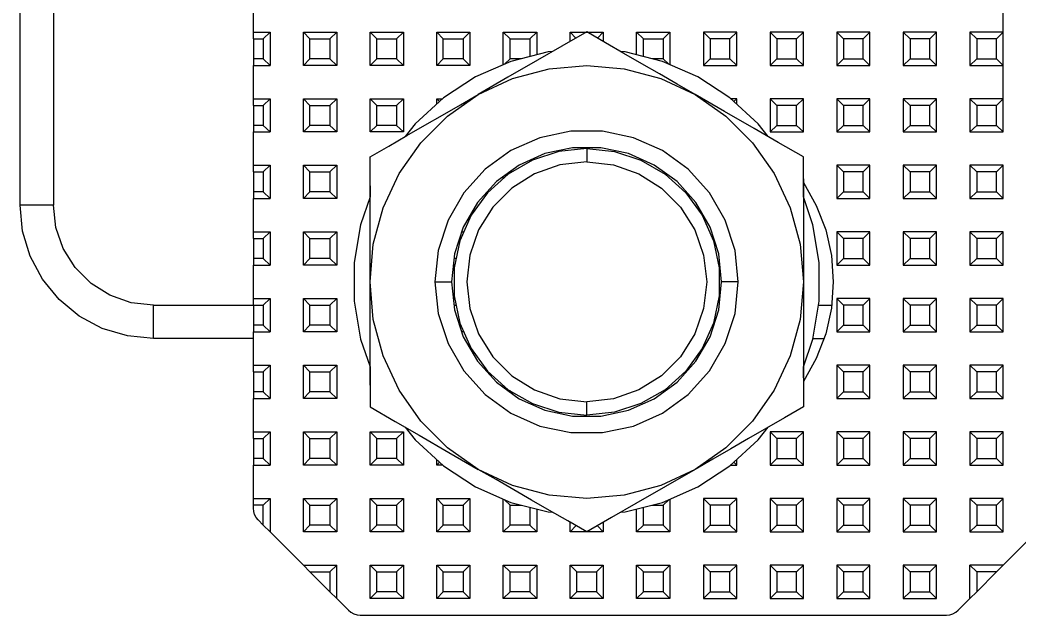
# Model space of a CAD drawing. Header units: millimetres. Extents: x 0 to 125, y 0 to 180.
# Drawn here: x 2.65 to 32.65, y 2.7 to 20.56 of the extents above; entities that cross this region are included whole.
import ezdxf

# ---------------------------------------------------------------- set-up
doc = ezdxf.new("R2010")
doc.units = ezdxf.units.MM

# ---------------------------------------------------------------- blocks, each defined once
blk = doc.blocks.new('CHINT_7200accf6e0c55f6a13e2ec68f27ea84_FACE_0')
at = {"color": 7, "linetype": 'CONTINUOUS', "true_color": 0x40d9ff}
for p, q in [((32.15, 18.2), (32.15, 35.2)), ((9.65, 20.2), (9.65, 21.2)), ((9.65, 20), (9.65, 20.2)), ((9.65, 20.2), (10.15, 20.2)), ((9.95, 20), (10.15, 20.2)), ((10.15, 20.2), (10.15, 19.2)), ((11.35, 20), (11.15, 20.2)), ((11.15, 20.2), (12.15, 20.2)), ((11.15, 19.2), (11.15, 20.2)), ((11.95, 20), (12.15, 20.2)), ((12.15, 20.2), (12.15, 19.2)), ((13.35, 20), (13.15, 20.2)), ((13.15, 20.2), (14.15, 20.2)), ((13.15, 19.2), (13.15, 20.2)), ((13.95, 20), (14.15, 20.2)), ((14.15, 20.2), (14.15, 19.2)), ((15.35, 20), (15.15, 20.2)), ((15.15, 20.2), (16.15, 20.2)), ((15.15, 19.2), (15.15, 20.2)), ((15.95, 20), (16.15, 20.2)), ((16.15, 20.2), (16.15, 19.2)), ((17.35, 20), (17.15, 20.2)), ((17.15, 20.2), (18.15, 20.2)), ((17.15, 19.221), (17.15, 20.2)), ((17.95, 20), (18.15, 20.2)), ((18.15, 20.2), (18.15, 19.516)), ((19.329, 20.021), (19.15, 20.2)), ((19.15, 20.2), (19.64, 20.2)), ((19.15, 19.917), (19.15, 20.2)), ((19.66, 20.2), (20.15, 20.2)), ((19.971, 20.021), (20.15, 20.2)), ((20.15, 20.2), (20.15, 19.917)), ((21.35, 20), (21.15, 20.2)), ((21.15, 20.2), (22.15, 20.2)), ((21.15, 19.516), (21.15, 20.2)), ((21.95, 20), (22.15, 20.2)), ((22.15, 20.2), (22.15, 19.221)), ((23.35, 20), (23.15, 20.2)), ((23.15, 20.2), (23.15, 19.2)), ((24.15, 20.2), (23.15, 20.2)), ((23.95, 20), (24.15, 20.2)), ((24.15, 19.2), (24.15, 20.2)), ((25.35, 20), (25.15, 20.2)), ((25.15, 20.2), (25.15, 19.2)), ((26.15, 20.2), (25.15, 20.2)), ((25.95, 20), (26.15, 20.2)), ((26.15, 19.2), (26.15, 20.2)), ((27.35, 20), (27.15, 20.2)), ((27.15, 20.2), (27.15, 19.2)), ((28.15, 20.2), (27.15, 20.2)), ((27.95, 20), (28.15, 20.2)), ((28.15, 19.2), (28.15, 20.2)), ((29.35, 20), (29.15, 20.2)), ((29.15, 20.2), (29.15, 19.2)), ((30.15, 20.2), (29.15, 20.2)), ((29.95, 20), (30.15, 20.2)), ((30.15, 19.2), (30.15, 20.2)), ((31.35, 20), (31.15, 20.2)), ((31.15, 20.2), (31.15, 19.2)), ((32.15, 20.2), (31.15, 20.2)), ((31.95, 20), (32.15, 20.2)), ((32.15, 19.2), (32.15, 20.2)), ((9.65, 20), (9.95, 20)), ((9.65, 20), (9.65, 19.4)), ((9.95, 20), (9.95, 19.4)), ((11.35, 20), (11.95, 20)), ((11.35, 19.4), (11.35, 20)), ((11.95, 20), (11.95, 19.4)), ((13.35, 20), (13.95, 20)), ((13.35, 19.4), (13.35, 20)), ((13.95, 20), (13.95, 19.4)), ((15.35, 20), (15.95, 20)), ((15.35, 19.4), (15.35, 20)), ((15.95, 20), (15.95, 19.4)), ((17.35, 20), (17.95, 20)), ((17.35, 19.4), (17.35, 20)), ((17.95, 20), (17.95, 19.466)), ((21.35, 20), (21.95, 20)), ((21.35, 19.466), (21.35, 20)), ((21.95, 20), (21.95, 19.4)), ((23.95, 20), (23.35, 20)), ((23.35, 20), (23.35, 19.4)), ((23.95, 19.4), (23.95, 20)), ((25.95, 20), (25.35, 20)), ((25.35, 20), (25.35, 19.4)), ((25.95, 19.4), (25.95, 20)), ((27.95, 20), (27.35, 20)), ((27.35, 20), (27.35, 19.4)), ((27.95, 19.4), (27.95, 20)), ((29.95, 20), (29.35, 20)), ((29.35, 20), (29.35, 19.4)), ((29.95, 19.4), (29.95, 20)), ((31.95, 20), (31.35, 20)), ((31.35, 20), (31.35, 19.4)), ((31.95, 19.4), (31.95, 20)), ((9.95, 19.4), (9.65, 19.4)), ((9.65, 19.4), (9.65, 19.2)), ((9.65, 19.2), (10.15, 19.2)), ((9.65, 18.2), (9.65, 19.2)), ((9.95, 19.4), (10.15, 19.2)), ((11.35, 19.4), (11.15, 19.2)), ((12.15, 19.2), (11.15, 19.2)), ((11.95, 19.4), (11.35, 19.4)), ((11.95, 19.4), (12.15, 19.2)), ((13.35, 19.4), (13.15, 19.2)), ((14.15, 19.2), (13.15, 19.2)), ((13.95, 19.4), (13.35, 19.4)), ((13.95, 19.4), (14.15, 19.2)), ((15.35, 19.4), (15.15, 19.2)), ((16.15, 19.2), (15.15, 19.2)), ((15.95, 19.4), (15.35, 19.4)), ((15.95, 19.4), (16.15, 19.2)), ((17.35, 19.4), (17.188, 19.238)), ((17.69, 19.4), (17.35, 19.4)), ((21.95, 19.4), (21.61, 19.4)), ((21.95, 19.4), (22.112, 19.238)), ((23.35, 19.4), (23.15, 19.2)), ((23.15, 19.2), (24.15, 19.2)), ((23.35, 19.4), (23.95, 19.4)), ((23.95, 19.4), (24.15, 19.2)), ((25.35, 19.4), (25.15, 19.2)), ((25.15, 19.2), (26.15, 19.2)), ((25.35, 19.4), (25.95, 19.4)), ((25.95, 19.4), (26.15, 19.2)), ((27.35, 19.4), (27.15, 19.2)), ((27.15, 19.2), (28.15, 19.2)), ((27.35, 19.4), (27.95, 19.4)), ((27.95, 19.4), (28.15, 19.2)), ((29.35, 19.4), (29.15, 19.2)), ((29.15, 19.2), (30.15, 19.2)), ((29.35, 19.4), (29.95, 19.4)), ((29.95, 19.4), (30.15, 19.2)), ((31.35, 19.4), (31.15, 19.2)), ((31.15, 19.2), (32.15, 19.2)), ((31.35, 19.4), (31.95, 19.4)), ((31.95, 19.4), (32.15, 19.2)), ((9.65, 18), (9.65, 18.2)), ((9.65, 18.2), (10.15, 18.2)), ((9.65, 18), (9.95, 18)), ((9.65, 18), (9.65, 17.4)), ((9.95, 18), (10.15, 18.2)), ((9.95, 18), (9.95, 17.4)), ((10.15, 18.2), (10.15, 17.2)), ((11.35, 18), (11.15, 18.2)), ((11.15, 18.2), (12.15, 18.2)), ((11.15, 17.2), (11.15, 18.2)), ((11.35, 18), (11.95, 18)), ((11.35, 17.4), (11.35, 18)), ((11.95, 18), (12.15, 18.2)), ((11.95, 18), (11.95, 17.4)), ((12.15, 18.2), (12.15, 17.2)), ((13.35, 18), (13.15, 18.2)), ((13.15, 18.2), (14.15, 18.2)), ((13.15, 17.2), (13.15, 18.2)), ((13.35, 18), (13.95, 18)), ((13.35, 17.4), (13.35, 18)), ((13.95, 18), (14.15, 18.2)), ((13.95, 18), (13.95, 17.4)), ((14.15, 18.2), (14.15, 17.2)), ((15.234, 18.116), (15.15, 18.2)), ((15.15, 18.2), (15.324, 18.2)), ((15.15, 18.039), (15.15, 18.2)), ((24.15, 18.2), (23.976, 18.2)), ((24.066, 18.116), (24.15, 18.2)), ((24.15, 18.039), (24.15, 18.2)), ((25.35, 18), (25.15, 18.2)), ((25.15, 18.2), (25.15, 17.2)), ((26.15, 18.2), (25.15, 18.2)), ((25.95, 18), (25.35, 18)), ((25.35, 18), (25.35, 17.4)), ((25.95, 18), (26.15, 18.2)), ((25.95, 17.4), (25.95, 18)), ((26.15, 17.2), (26.15, 18.2)), ((27.35, 18), (27.15, 18.2)), ((27.15, 18.2), (27.15, 17.2)), ((28.15, 18.2), (27.15, 18.2)), ((27.95, 18), (27.35, 18)), ((27.35, 18), (27.35, 17.4)), ((27.95, 18), (28.15, 18.2)), ((27.95, 17.4), (27.95, 18)), ((28.15, 17.2), (28.15, 18.2)), ((29.35, 18), (29.15, 18.2)), ((29.15, 18.2), (29.15, 17.2)), ((30.15, 18.2), (29.15, 18.2)), ((29.95, 18), (29.35, 18)), ((29.35, 18), (29.35, 17.4)), ((29.95, 18), (30.15, 18.2)), ((29.95, 17.4), (29.95, 18)), ((30.15, 17.2), (30.15, 18.2)), ((31.35, 18), (31.15, 18.2)), ((31.15, 18.2), (31.15, 17.2)), ((32.15, 18.2), (31.15, 18.2)), ((31.95, 18), (31.35, 18)), ((31.35, 18), (31.35, 17.4)), ((31.95, 18), (32.15, 18.2)), ((31.95, 17.4), (31.95, 18)), ((32.15, 17.2), (32.15, 18.2)), ((9.95, 17.4), (9.65, 17.4)), ((9.65, 17.4), (9.65, 17.2)), ((9.95, 17.4), (10.15, 17.2)), ((11.35, 17.4), (11.15, 17.2)), ((11.95, 17.4), (11.35, 17.4)), ((11.95, 17.4), (12.15, 17.2)), ((13.35, 17.4), (13.15, 17.2)), ((13.95, 17.4), (13.35, 17.4)), ((13.95, 17.4), (14.15, 17.2)), ((25.35, 17.4), (25.15, 17.2)), ((25.35, 17.4), (25.95, 17.4)), ((25.95, 17.4), (26.15, 17.2)), ((27.35, 17.4), (27.15, 17.2)), ((27.35, 17.4), (27.95, 17.4)), ((27.95, 17.4), (28.15, 17.2)), ((29.35, 17.4), (29.15, 17.2)), ((29.35, 17.4), (29.95, 17.4)), ((29.95, 17.4), (30.15, 17.2)), ((31.35, 17.4), (31.15, 17.2)), ((31.35, 17.4), (31.95, 17.4)), ((31.95, 17.4), (32.15, 17.2)), ((9.65, 17.2), (10.15, 17.2)), ((9.65, 16.2), (9.65, 17.2)), ((12.15, 17.2), (11.15, 17.2)), ((14.15, 17.2), (13.15, 17.2)), ((25.15, 17.2), (26.15, 17.2)), ((27.15, 17.2), (28.15, 17.2)), ((29.15, 17.2), (30.15, 17.2)), ((31.15, 17.2), (32.15, 17.2)), ((19.65, 16.7), (19.65, 16.3)), ((9.65, 16), (9.65, 16.2)), ((9.65, 16.2), (10.15, 16.2)), ((9.95, 16), (10.15, 16.2)), ((10.15, 16.2), (10.15, 15.2)), ((11.35, 16), (11.15, 16.2)), ((11.15, 16.2), (12.15, 16.2)), ((11.15, 15.2), (11.15, 16.2)), ((11.95, 16), (12.15, 16.2)), ((12.15, 16.2), (12.15, 15.2)), ((27.35, 16), (27.15, 16.2)), ((27.15, 16.2), (27.15, 15.2)), ((28.15, 16.2), (27.15, 16.2)), ((27.95, 16), (28.15, 16.2)), ((28.15, 15.2), (28.15, 16.2)), ((29.35, 16), (29.15, 16.2)), ((29.15, 16.2), (29.15, 15.2)), ((30.15, 16.2), (29.15, 16.2)), ((29.95, 16), (30.15, 16.2)), ((30.15, 15.2), (30.15, 16.2)), ((31.35, 16), (31.15, 16.2)), ((31.15, 16.2), (31.15, 15.2)), ((32.15, 16.2), (31.15, 16.2)), ((31.95, 16), (32.15, 16.2)), ((32.15, 15.2), (32.15, 16.2)), ((9.65, 16), (9.95, 16)), ((9.65, 16), (9.65, 15.4)), ((9.95, 16), (9.95, 15.4)), ((11.35, 16), (11.95, 16)), ((11.35, 15.4), (11.35, 16)), ((11.95, 16), (11.95, 15.4)), ((17.35, 16), (17.346, 16.004)), ((27.95, 16), (27.35, 16)), ((27.35, 16), (27.35, 15.4)), ((27.95, 15.4), (27.95, 16)), ((29.95, 16), (29.35, 16)), ((29.35, 16), (29.35, 15.4)), ((29.95, 15.4), (29.95, 16)), ((31.95, 16), (31.35, 16)), ((31.35, 16), (31.35, 15.4)), ((31.95, 15.4), (31.95, 16)), ((17.15, 15.802), (17.15, 15.862)), ((9.95, 15.4), (9.65, 15.4)), ((9.65, 15.4), (9.65, 15.2)), ((9.95, 15.4), (10.15, 15.2)), ((11.35, 15.4), (11.15, 15.2)), ((11.95, 15.4), (11.35, 15.4)), ((11.95, 15.4), (12.15, 15.2)), ((27.35, 15.4), (27.15, 15.2)), ((27.35, 15.4), (27.95, 15.4)), ((27.95, 15.4), (28.15, 15.2)), ((29.35, 15.4), (29.15, 15.2)), ((29.35, 15.4), (29.95, 15.4)), ((29.95, 15.4), (30.15, 15.2)), ((31.35, 15.4), (31.15, 15.2)), ((31.35, 15.4), (31.95, 15.4)), ((31.95, 15.4), (32.15, 15.2)), ((9.65, 15.2), (10.15, 15.2)), ((9.65, 14.2), (9.65, 15.2)), ((12.15, 15.2), (11.15, 15.2)), ((27.15, 15.2), (28.15, 15.2)), ((29.15, 15.2), (30.15, 15.2)), ((31.15, 15.2), (32.15, 15.2)), ((9.65, 14), (9.65, 14.2)), ((9.65, 14.2), (10.15, 14.2)), ((9.95, 14), (10.15, 14.2)), ((10.15, 14.2), (10.15, 13.2)), ((11.35, 14), (11.15, 14.2)), ((11.15, 14.2), (12.15, 14.2)), ((11.15, 13.2), (11.15, 14.2)), ((11.95, 14), (12.15, 14.2)), ((12.15, 14.2), (12.15, 13.2)), ((15.902, 14.2), (15.963, 14.2)), ((27.35, 14), (27.15, 14.2)), ((27.15, 14.2), (27.15, 13.2)), ((28.15, 14.2), (27.15, 14.2)), ((27.95, 14), (28.15, 14.2)), ((28.15, 13.2), (28.15, 14.2)), ((29.35, 14), (29.15, 14.2)), ((29.15, 14.2), (29.15, 13.2)), ((30.15, 14.2), (29.15, 14.2)), ((29.95, 14), (30.15, 14.2)), ((30.15, 13.2), (30.15, 14.2)), ((31.35, 14), (31.15, 14.2)), ((31.15, 14.2), (31.15, 13.2)), ((32.15, 14.2), (31.15, 14.2)), ((31.95, 14), (32.15, 14.2)), ((32.15, 13.2), (32.15, 14.2)), ((9.65, 14), (9.95, 14)), ((9.65, 14), (9.65, 13.4)), ((9.95, 14), (9.95, 13.4)), ((11.35, 14), (11.95, 14)), ((11.35, 13.4), (11.35, 14)), ((11.95, 14), (11.95, 13.4)), ((15.837, 14), (15.874, 14)), ((27.95, 14), (27.35, 14)), ((27.35, 14), (27.35, 13.4)), ((27.95, 13.4), (27.95, 14)), ((29.95, 14), (29.35, 14)), ((29.35, 14), (29.35, 13.4)), ((29.95, 13.4), (29.95, 14)), ((31.95, 14), (31.35, 14)), ((31.35, 14), (31.35, 13.4)), ((31.95, 13.4), (31.95, 14)), ((9.95, 13.4), (9.65, 13.4)), ((9.65, 13.4), (9.65, 13.2)), ((9.65, 13.2), (10.15, 13.2)), ((9.65, 12.2), (9.65, 13.2)), ((9.95, 13.4), (10.15, 13.2)), ((11.35, 13.4), (11.15, 13.2)), ((12.15, 13.2), (11.15, 13.2)), ((11.95, 13.4), (11.35, 13.4)), ((11.95, 13.4), (12.15, 13.2)), ((15.689, 13.2), (15.653, 13.2)), ((15.732, 13.4), (15.674, 13.4)), ((27.35, 13.4), (27.15, 13.2)), ((27.15, 13.2), (28.15, 13.2)), ((27.35, 13.4), (27.95, 13.4)), ((27.95, 13.4), (28.15, 13.2)), ((29.35, 13.4), (29.15, 13.2)), ((29.15, 13.2), (30.15, 13.2)), ((29.35, 13.4), (29.95, 13.4)), ((29.95, 13.4), (30.15, 13.2)), ((31.35, 13.4), (31.15, 13.2)), ((31.15, 13.2), (32.15, 13.2)), ((31.35, 13.4), (31.95, 13.4)), ((31.95, 13.4), (32.15, 13.2)), ((15.1, 12.7), (15.6, 12.7)), ((24.2, 12.7), (23.7, 12.7)), ((9.65, 12), (9.65, 12.2)), ((9.65, 12.2), (10.15, 12.2)), ((9.65, 12), (9.95, 12)), ((9.65, 12), (9.65, 11.4)), ((9.65, 12), (9.65, 11.2)), ((9.95, 12), (10.15, 12.2)), ((9.95, 12), (9.95, 11.4)), ((10.15, 12.2), (10.15, 11.2)), ((11.35, 12), (11.15, 12.2)), ((11.15, 12.2), (12.15, 12.2)), ((11.15, 11.2), (11.15, 12.2)), ((11.35, 12), (11.95, 12)), ((11.35, 11.4), (11.35, 12)), ((11.95, 12), (12.15, 12.2)), ((11.95, 12), (11.95, 11.4)), ((12.15, 12.2), (12.15, 11.2)), ((15.653, 12.2), (15.689, 12.2)), ((15.674, 12), (15.732, 12)), ((26.606, 12), (26.999, 12)), ((27.35, 12), (27.15, 12.2)), ((27.15, 12.2), (27.15, 11.2)), ((28.15, 12.2), (27.15, 12.2)), ((27.95, 12), (27.35, 12)), ((27.35, 12), (27.35, 11.4)), ((27.95, 12), (28.15, 12.2)), ((27.95, 11.4), (27.95, 12)), ((28.15, 11.2), (28.15, 12.2)), ((29.35, 12), (29.15, 12.2)), ((29.15, 12.2), (29.15, 11.2)), ((30.15, 12.2), (29.15, 12.2)), ((29.95, 12), (29.35, 12)), ((29.35, 12), (29.35, 11.4)), ((29.95, 12), (30.15, 12.2)), ((29.95, 11.4), (29.95, 12)), ((30.15, 11.2), (30.15, 12.2)), ((31.35, 12), (31.15, 12.2)), ((31.15, 12.2), (31.15, 11.2)), ((32.15, 12.2), (31.15, 12.2)), ((31.95, 12), (31.35, 12)), ((31.35, 12), (31.35, 11.4)), ((31.95, 12), (32.15, 12.2)), ((31.95, 11.4), (31.95, 12)), ((32.15, 11.2), (32.15, 12.2)), ((9.95, 11.4), (9.65, 11.4)), ((9.65, 11.4), (9.65, 11.2)), ((9.95, 11.4), (10.15, 11.2)), ((11.35, 11.4), (11.15, 11.2)), ((11.95, 11.4), (11.35, 11.4)), ((11.95, 11.4), (12.15, 11.2)), ((15.874, 11.4), (15.837, 11.4)), ((27.35, 11.4), (27.15, 11.2)), ((27.35, 11.4), (27.95, 11.4)), ((27.95, 11.4), (28.15, 11.2)), ((29.35, 11.4), (29.15, 11.2)), ((29.35, 11.4), (29.95, 11.4)), ((29.95, 11.4), (30.15, 11.2)), ((31.35, 11.4), (31.15, 11.2)), ((31.35, 11.4), (31.95, 11.4)), ((31.95, 11.4), (32.15, 11.2)), ((9.65, 11.2), (10.15, 11.2)), ((9.65, 10.2), (9.65, 11.2)), ((12.15, 11.2), (11.15, 11.2)), ((15.963, 11.2), (15.902, 11.2)), ((27.15, 11.2), (28.15, 11.2)), ((29.15, 11.2), (30.15, 11.2)), ((31.15, 11.2), (32.15, 11.2)), ((26.439, 11), (26.766, 11)), ((9.65, 10), (9.65, 10.2)), ((9.65, 10.2), (10.15, 10.2)), ((9.95, 10), (10.15, 10.2)), ((10.15, 10.2), (10.15, 9.2)), ((11.35, 10), (11.15, 10.2)), ((11.15, 10.2), (12.15, 10.2)), ((11.15, 9.2), (11.15, 10.2)), ((11.95, 10), (12.15, 10.2)), ((12.15, 10.2), (12.15, 9.2)), ((27.35, 10), (27.15, 10.2)), ((27.15, 10.2), (27.15, 9.2)), ((28.15, 10.2), (27.15, 10.2)), ((27.95, 10), (28.15, 10.2)), ((28.15, 9.2), (28.15, 10.2)), ((29.35, 10), (29.15, 10.2)), ((29.15, 10.2), (29.15, 9.2)), ((30.15, 10.2), (29.15, 10.2)), ((29.95, 10), (30.15, 10.2)), ((30.15, 9.2), (30.15, 10.2)), ((31.35, 10), (31.15, 10.2)), ((31.15, 10.2), (31.15, 9.2)), ((32.15, 10.2), (31.15, 10.2)), ((31.95, 10), (32.15, 10.2)), ((32.15, 9.2), (32.15, 10.2)), ((9.65, 10), (9.95, 10)), ((9.65, 10), (9.65, 9.4)), ((9.95, 10), (9.95, 9.4)), ((11.35, 10), (11.95, 10)), ((11.35, 9.4), (11.35, 10)), ((11.95, 10), (11.95, 9.4)), ((27.95, 10), (27.35, 10)), ((27.35, 10), (27.35, 9.4)), ((27.95, 9.4), (27.95, 10)), ((29.95, 10), (29.35, 10)), ((29.35, 10), (29.35, 9.4)), ((29.95, 9.4), (29.95, 10)), ((31.95, 10), (31.35, 10)), ((31.35, 10), (31.35, 9.4)), ((31.95, 9.4), (31.95, 10)), ((9.95, 9.4), (9.65, 9.4)), ((9.65, 9.4), (9.65, 9.2)), ((9.95, 9.4), (10.15, 9.2)), ((11.35, 9.4), (11.15, 9.2)), ((11.95, 9.4), (11.35, 9.4)), ((11.95, 9.4), (12.15, 9.2)), ((17.15, 9.538), (17.15, 9.598)), ((17.35, 9.4), (17.346, 9.396)), ((27.35, 9.4), (27.15, 9.2)), ((27.35, 9.4), (27.95, 9.4)), ((27.95, 9.4), (28.15, 9.2)), ((29.35, 9.4), (29.15, 9.2)), ((29.35, 9.4), (29.95, 9.4)), ((29.95, 9.4), (30.15, 9.2)), ((31.35, 9.4), (31.15, 9.2)), ((31.35, 9.4), (31.95, 9.4)), ((31.95, 9.4), (32.15, 9.2)), ((9.65, 9.2), (10.15, 9.2)), ((9.65, 8.2), (9.65, 9.2)), ((12.15, 9.2), (11.15, 9.2)), ((19.65, 8.7), (19.65, 9.1)), ((27.15, 9.2), (28.15, 9.2)), ((29.15, 9.2), (30.15, 9.2)), ((31.15, 9.2), (32.15, 9.2)), ((9.65, 8), (9.65, 8.2)), ((9.65, 8.2), (10.15, 8.2)), ((9.95, 8), (10.15, 8.2)), ((10.15, 8.2), (10.15, 7.2)), ((11.35, 8), (11.15, 8.2)), ((11.15, 8.2), (12.15, 8.2)), ((11.15, 7.2), (11.15, 8.2)), ((11.95, 8), (12.15, 8.2)), ((12.15, 8.2), (12.15, 7.2)), ((13.35, 8), (13.15, 8.2)), ((13.15, 8.2), (14.15, 8.2)), ((13.15, 7.2), (13.15, 8.2)), ((13.95, 8), (14.15, 8.2)), ((14.15, 8.2), (14.15, 7.2)), ((25.35, 8), (25.15, 8.2)), ((25.15, 8.2), (25.15, 7.2)), ((26.15, 8.2), (25.15, 8.2)), ((25.95, 8), (26.15, 8.2)), ((26.15, 7.2), (26.15, 8.2)), ((27.35, 8), (27.15, 8.2)), ((27.15, 8.2), (27.15, 7.2)), ((28.15, 8.2), (27.15, 8.2)), ((27.95, 8), (28.15, 8.2)), ((28.15, 7.2), (28.15, 8.2)), ((29.35, 8), (29.15, 8.2)), ((29.15, 8.2), (29.15, 7.2)), ((30.15, 8.2), (29.15, 8.2)), ((29.95, 8), (30.15, 8.2)), ((30.15, 7.2), (30.15, 8.2)), ((31.35, 8), (31.15, 8.2)), ((31.15, 8.2), (31.15, 7.2)), ((32.15, 8.2), (31.15, 8.2)), ((31.95, 8), (32.15, 8.2)), ((32.15, 7.2), (32.15, 8.2)), ((9.65, 8), (9.95, 8)), ((9.65, 8), (9.65, 7.4)), ((9.95, 8), (9.95, 7.4)), ((11.35, 8), (11.95, 8)), ((11.35, 7.4), (11.35, 8)), ((11.95, 8), (11.95, 7.4)), ((13.35, 8), (13.95, 8)), ((13.35, 7.4), (13.35, 8)), ((13.95, 8), (13.95, 7.4)), ((25.95, 8), (25.35, 8)), ((25.35, 8), (25.35, 7.4)), ((25.95, 7.4), (25.95, 8)), ((27.95, 8), (27.35, 8)), ((27.35, 8), (27.35, 7.4)), ((27.95, 7.4), (27.95, 8)), ((29.95, 8), (29.35, 8)), ((29.35, 8), (29.35, 7.4)), ((29.95, 7.4), (29.95, 8)), ((31.95, 8), (31.35, 8)), ((31.35, 8), (31.35, 7.4)), ((31.95, 7.4), (31.95, 8)), ((9.95, 7.4), (9.65, 7.4)), ((9.65, 7.4), (9.65, 7.2)), ((9.65, 7.2), (10.15, 7.2)), ((9.65, 6.2), (9.65, 7.2)), ((9.95, 7.4), (10.15, 7.2)), ((11.35, 7.4), (11.15, 7.2)), ((12.15, 7.2), (11.15, 7.2)), ((11.95, 7.4), (11.35, 7.4)), ((11.95, 7.4), (12.15, 7.2)), ((13.35, 7.4), (13.15, 7.2)), ((14.15, 7.2), (13.15, 7.2)), ((13.95, 7.4), (13.35, 7.4)), ((13.95, 7.4), (14.15, 7.2)), ((15.15, 7.2), (15.15, 7.361)), ((15.234, 7.284), (15.15, 7.2)), ((15.324, 7.2), (15.15, 7.2)), ((23.976, 7.2), (24.15, 7.2)), ((24.066, 7.284), (24.15, 7.2)), ((24.15, 7.2), (24.15, 7.361)), ((25.35, 7.4), (25.15, 7.2)), ((25.15, 7.2), (26.15, 7.2)), ((25.35, 7.4), (25.95, 7.4)), ((25.95, 7.4), (26.15, 7.2)), ((27.35, 7.4), (27.15, 7.2)), ((27.15, 7.2), (28.15, 7.2)), ((27.35, 7.4), (27.95, 7.4)), ((27.95, 7.4), (28.15, 7.2)), ((29.35, 7.4), (29.15, 7.2)), ((29.15, 7.2), (30.15, 7.2)), ((29.35, 7.4), (29.95, 7.4)), ((29.95, 7.4), (30.15, 7.2)), ((31.35, 7.4), (31.15, 7.2)), ((31.15, 7.2), (32.15, 7.2)), ((31.35, 7.4), (31.95, 7.4)), ((31.95, 7.4), (32.15, 7.2)), ((9.65, 6.2), (10.15, 6.2)), ((9.95, 6), (10.15, 6.2)), ((10.15, 6.2), (10.15, 5.2)), ((11.35, 6), (11.15, 6.2)), ((11.15, 6.2), (12.15, 6.2)), ((11.15, 5.2), (11.15, 6.2)), ((11.35, 6), (11.95, 6)), ((11.35, 5.4), (11.35, 6)), ((11.95, 6), (12.15, 6.2)), ((11.95, 6), (11.95, 5.4)), ((12.15, 6.2), (12.15, 5.2)), ((13.35, 6), (13.15, 6.2)), ((13.15, 6.2), (14.15, 6.2)), ((13.15, 5.2), (13.15, 6.2)), ((13.35, 6), (13.95, 6)), ((13.35, 5.4), (13.35, 6)), ((13.95, 6), (14.15, 6.2)), ((13.95, 6), (13.95, 5.4)), ((14.15, 6.2), (14.15, 5.2)), ((15.35, 6), (15.15, 6.2)), ((15.15, 6.2), (16.15, 6.2)), ((15.15, 5.2), (15.15, 6.2)), ((15.35, 6), (15.95, 6)), ((15.35, 5.4), (15.35, 6)), ((15.95, 6), (16.15, 6.2)), ((15.95, 6), (15.95, 5.4)), ((16.15, 6.2), (16.15, 5.2)), ((17.15, 5.2), (17.15, 6.179)), ((17.35, 6), (17.188, 6.162)), ((17.35, 6), (17.69, 6)), ((17.35, 5.4), (17.35, 6)), ((21.61, 6), (21.95, 6)), ((21.95, 6), (22.112, 6.162)), ((21.95, 6), (21.95, 5.4)), ((22.15, 6.179), (22.15, 5.2)), ((23.35, 6), (23.15, 6.2)), ((23.15, 6.2), (23.15, 5.2)), ((24.15, 6.2), (23.15, 6.2)), ((23.95, 6), (23.35, 6)), ((23.35, 6), (23.35, 5.4)), ((23.95, 6), (24.15, 6.2)), ((23.95, 5.4), (23.95, 6)), ((24.15, 5.2), (24.15, 6.2)), ((25.35, 6), (25.15, 6.2)), ((25.15, 6.2), (25.15, 5.2)), ((26.15, 6.2), (25.15, 6.2)), ((25.95, 6), (25.35, 6)), ((25.35, 6), (25.35, 5.4)), ((25.95, 6), (26.15, 6.2)), ((25.95, 5.4), (25.95, 6)), ((26.15, 5.2), (26.15, 6.2)), ((27.35, 6), (27.15, 6.2)), ((27.15, 6.2), (27.15, 5.2)), ((28.15, 6.2), (27.15, 6.2)), ((27.95, 6), (27.35, 6)), ((27.35, 6), (27.35, 5.4)), ((27.95, 6), (28.15, 6.2)), ((27.95, 5.4), (27.95, 6)), ((28.15, 5.2), (28.15, 6.2)), ((29.35, 6), (29.15, 6.2)), ((29.15, 6.2), (29.15, 5.2)), ((30.15, 6.2), (29.15, 6.2)), ((29.95, 6), (29.35, 6)), ((29.35, 6), (29.35, 5.4)), ((29.95, 6), (30.15, 6.2)), ((29.95, 5.4), (29.95, 6)), ((30.15, 5.2), (30.15, 6.2)), ((31.35, 6), (31.15, 6.2)), ((31.15, 6.2), (31.15, 5.2)), ((32.15, 6.2), (31.15, 6.2)), ((31.95, 6), (31.35, 6)), ((31.35, 6), (31.35, 5.4)), ((31.95, 6), (32.15, 6.2)), ((31.95, 5.4), (31.95, 6)), ((32.15, 5.2), (32.15, 6.2)), ((17.95, 5.934), (17.95, 5.4)), ((18.15, 5.884), (18.15, 5.2)), ((21.15, 5.2), (21.15, 5.884)), ((21.35, 5.4), (21.35, 5.934)), ((11.35, 5.4), (11.15, 5.2)), ((11.95, 5.4), (11.35, 5.4)), ((11.95, 5.4), (12.15, 5.2)), ((13.35, 5.4), (13.15, 5.2)), ((13.95, 5.4), (13.35, 5.4)), ((13.95, 5.4), (14.15, 5.2)), ((15.35, 5.4), (15.15, 5.2)), ((15.95, 5.4), (15.35, 5.4)), ((15.95, 5.4), (16.15, 5.2)), ((17.35, 5.4), (17.15, 5.2)), ((17.95, 5.4), (17.35, 5.4)), ((17.95, 5.4), (18.15, 5.2)), ((19.15, 5.2), (19.15, 5.483)), ((20.15, 5.483), (20.15, 5.2)), ((21.35, 5.4), (21.15, 5.2)), ((21.95, 5.4), (21.35, 5.4)), ((21.95, 5.4), (22.15, 5.2)), ((23.35, 5.4), (23.15, 5.2)), ((23.35, 5.4), (23.95, 5.4)), ((23.95, 5.4), (24.15, 5.2)), ((25.35, 5.4), (25.15, 5.2)), ((25.35, 5.4), (25.95, 5.4)), ((25.95, 5.4), (26.15, 5.2)), ((27.35, 5.4), (27.15, 5.2)), ((27.35, 5.4), (27.95, 5.4)), ((27.95, 5.4), (28.15, 5.2)), ((29.35, 5.4), (29.15, 5.2)), ((29.35, 5.4), (29.95, 5.4)), ((29.95, 5.4), (30.15, 5.2)), ((31.35, 5.4), (31.15, 5.2)), ((31.35, 5.4), (31.95, 5.4)), ((31.95, 5.4), (32.15, 5.2)), ((10.15, 5.2), (11.15, 4.2)), ((12.15, 5.2), (11.15, 5.2)), ((14.15, 5.2), (13.15, 5.2)), ((16.15, 5.2), (15.15, 5.2)), ((18.15, 5.2), (17.15, 5.2)), ((19.329, 5.379), (19.15, 5.2)), ((19.64, 5.2), (19.15, 5.2)), ((20.15, 5.2), (19.66, 5.2)), ((19.971, 5.379), (20.15, 5.2)), ((22.15, 5.2), (21.15, 5.2)), ((23.15, 5.2), (24.15, 5.2)), ((25.15, 5.2), (26.15, 5.2)), ((27.15, 5.2), (28.15, 5.2)), ((29.15, 5.2), (30.15, 5.2)), ((31.15, 5.2), (32.15, 5.2)), ((32.15, 4.2), (33.15, 5.2)), ((11.35, 4), (11.15, 4.2)), ((11.15, 4.2), (12.15, 4.2)), ((11.95, 4), (12.15, 4.2)), ((13.35, 4), (13.15, 4.2)), ((13.15, 4.2), (14.15, 4.2)), ((13.15, 3.2), (13.15, 4.2)), ((13.95, 4), (14.15, 4.2)), ((14.15, 4.2), (14.15, 3.2)), ((15.35, 4), (15.15, 4.2)), ((15.15, 4.2), (16.15, 4.2)), ((15.15, 3.2), (15.15, 4.2)), ((15.95, 4), (16.15, 4.2)), ((16.15, 4.2), (16.15, 3.2)), ((17.35, 4), (17.15, 4.2)), ((17.15, 4.2), (18.15, 4.2)), ((17.15, 3.2), (17.15, 4.2)), ((17.95, 4), (18.15, 4.2)), ((18.15, 4.2), (18.15, 3.2)), ((19.35, 4), (19.15, 4.2)), ((19.15, 4.2), (20.15, 4.2)), ((19.15, 3.2), (19.15, 4.2)), ((19.95, 4), (20.15, 4.2)), ((20.15, 4.2), (20.15, 3.2)), ((21.35, 4), (21.15, 4.2)), ((21.15, 4.2), (22.15, 4.2)), ((21.15, 3.2), (21.15, 4.2)), ((21.95, 4), (22.15, 4.2)), ((22.15, 4.2), (22.15, 3.2)), ((23.35, 4), (23.15, 4.2)), ((23.15, 4.2), (23.15, 3.2)), ((24.15, 4.2), (23.15, 4.2)), ((23.95, 4), (24.15, 4.2)), ((24.15, 3.2), (24.15, 4.2)), ((25.35, 4), (25.15, 4.2)), ((25.15, 4.2), (25.15, 3.2)), ((26.15, 4.2), (25.15, 4.2)), ((25.95, 4), (26.15, 4.2)), ((26.15, 3.2), (26.15, 4.2)), ((27.35, 4), (27.15, 4.2)), ((27.15, 4.2), (27.15, 3.2)), ((28.15, 4.2), (27.15, 4.2)), ((27.95, 4), (28.15, 4.2)), ((28.15, 3.2), (28.15, 4.2)), ((29.35, 4), (29.15, 4.2)), ((29.15, 4.2), (29.15, 3.2)), ((30.15, 4.2), (29.15, 4.2)), ((29.95, 4), (30.15, 4.2)), ((30.15, 3.2), (30.15, 4.2)), ((31.35, 4), (31.15, 4.2)), ((32.15, 4.2), (31.15, 4.2)), ((31.95, 4), (32.15, 4.2)), ((11.35, 4), (11.95, 4)), ((11.35, 4), (11.95, 3.4)), ((11.95, 4), (11.95, 3.4)), ((13.35, 4), (13.95, 4)), ((13.35, 3.4), (13.35, 4)), ((13.95, 4), (13.95, 3.4)), ((15.35, 4), (15.95, 4)), ((15.35, 3.4), (15.35, 4)), ((15.95, 4), (15.95, 3.4)), ((17.35, 4), (17.95, 4)), ((17.35, 3.4), (17.35, 4)), ((17.95, 4), (17.95, 3.4)), ((19.35, 4), (19.95, 4)), ((19.35, 3.4), (19.35, 4)), ((19.95, 4), (19.95, 3.4)), ((21.35, 4), (21.95, 4)), ((21.35, 3.4), (21.35, 4)), ((21.95, 4), (21.95, 3.4)), ((23.95, 4), (23.35, 4)), ((23.35, 4), (23.35, 3.4)), ((23.95, 3.4), (23.95, 4)), ((25.95, 4), (25.35, 4)), ((25.35, 4), (25.35, 3.4)), ((25.95, 3.4), (25.95, 4)), ((27.95, 4), (27.35, 4)), ((27.35, 4), (27.35, 3.4)), ((27.95, 3.4), (27.95, 4)), ((29.95, 4), (29.35, 4)), ((29.35, 4), (29.35, 3.4)), ((29.95, 3.4), (29.95, 4)), ((31.95, 4), (31.35, 4)), ((31.35, 4), (31.35, 3.4)), ((31.95, 4), (31.35, 3.4)), ((13.35, 3.4), (13.15, 3.2)), ((13.95, 3.4), (13.35, 3.4)), ((13.95, 3.4), (14.15, 3.2)), ((15.35, 3.4), (15.15, 3.2)), ((15.95, 3.4), (15.35, 3.4)), ((15.95, 3.4), (16.15, 3.2)), ((17.35, 3.4), (17.15, 3.2)), ((17.95, 3.4), (17.35, 3.4)), ((17.95, 3.4), (18.15, 3.2)), ((19.35, 3.4), (19.15, 3.2)), ((19.95, 3.4), (19.35, 3.4)), ((19.95, 3.4), (20.15, 3.2)), ((21.35, 3.4), (21.15, 3.2)), ((21.95, 3.4), (21.35, 3.4)), ((21.95, 3.4), (22.15, 3.2)), ((23.35, 3.4), (23.15, 3.2)), ((23.35, 3.4), (23.95, 3.4)), ((23.95, 3.4), (24.15, 3.2)), ((25.35, 3.4), (25.15, 3.2)), ((25.35, 3.4), (25.95, 3.4)), ((25.95, 3.4), (26.15, 3.2)), ((27.35, 3.4), (27.15, 3.2)), ((27.35, 3.4), (27.95, 3.4)), ((27.95, 3.4), (28.15, 3.2)), ((29.35, 3.4), (29.15, 3.2)), ((29.35, 3.4), (29.95, 3.4)), ((29.95, 3.4), (30.15, 3.2)), ((14.15, 3.2), (13.15, 3.2)), ((16.15, 3.2), (15.15, 3.2)), ((18.15, 3.2), (17.15, 3.2)), ((20.15, 3.2), (19.15, 3.2)), ((22.15, 3.2), (21.15, 3.2)), ((23.15, 3.2), (24.15, 3.2)), ((25.15, 3.2), (26.15, 3.2)), ((27.15, 3.2), (28.15, 3.2)), ((29.15, 3.2), (30.15, 3.2))]:
    blk.add_line(p, q, dxfattribs=at)
for points in [[(3.716, 36.018), (3.65, 36.064), (3.65, 15), (2.65, 15), (2.65, 38.3)], [(22.9, 18.329), (22.369, 18.636), (21.837, 18.943), (21.305, 19.25), (20.768, 19.56), (20.219, 19.877), (19.65, 20.206), (18.901, 19.773), (18.179, 19.356), (17.289, 18.842), (16.4, 18.329)], [(18.628, 19.615), (18.498, 19.605), (17.377, 19.321), (16.318, 18.856), (15.351, 18.224), (14.5, 17.441), (14.205, 17.062)], [(25.095, 17.062), (24.8, 17.441), (23.949, 18.224), (22.982, 18.856), (21.923, 19.321), (20.802, 19.605), (20.672, 19.615)], [(16.4, 18.329), (17.427, 18.808), (18.521, 19.101), (19.65, 19.2), (20.779, 19.101), (21.873, 18.808), (22.9, 18.329)], [(13.15, 15.582), (13.15, 16.453), (13.711, 16.777), (14.256, 17.091), (14.793, 17.401), (15.328, 17.71), (15.864, 18.02), (16.4, 18.329)], [(13.15, 12.7), (13.249, 13.829), (13.542, 14.923), (14.021, 15.95), (14.671, 16.878), (15.472, 17.679), (16.4, 18.329)], [(26.15, 15.796), (26.15, 16.453), (25.396, 16.888), (24.674, 17.305), (23.785, 17.818), (22.9, 18.329)], [(22.9, 18.329), (23.828, 17.679), (24.629, 16.878), (25.279, 15.95), (25.758, 14.923), (26.051, 13.829), (26.15, 12.7)], [(24.2, 12.7), (24.101, 13.646), (23.807, 14.551), (23.331, 15.374), (22.695, 16.081), (21.925, 16.64), (21.056, 17.027), (20.126, 17.225), (19.174, 17.225), (18.244, 17.027), (17.375, 16.64), (16.605, 16.081), (15.969, 15.374), (15.493, 14.551), (15.199, 13.646), (15.1, 12.7)], [(23.7, 12.7), (23.611, 13.542), (23.35, 14.347), (22.927, 15.081), (22.36, 15.71), (21.675, 16.207), (20.902, 16.552), (20.073, 16.728), (19.227, 16.728), (18.398, 16.552), (17.625, 16.207), (16.94, 15.71), (16.373, 15.081), (15.95, 14.347), (15.689, 13.542), (15.6, 12.7)], [(19.65, 16.7), (18.818, 16.613), (18.023, 16.354), (17.299, 15.936), (16.677, 15.377), (16.186, 14.7), (15.846, 13.936), (15.672, 13.118), (15.672, 12.282), (15.846, 11.464), (16.186, 10.7), (16.677, 10.023), (17.299, 9.464), (18.023, 9.046), (18.818, 8.787), (19.65, 8.7)], [(19.65, 16.7), (20.482, 16.613), (21.277, 16.354), (22.001, 15.936), (22.623, 15.377), (23.114, 14.7), (23.454, 13.936), (23.628, 13.118), (23.628, 12.282), (23.454, 11.464), (23.114, 10.7), (22.623, 10.023), (22.001, 9.464), (21.277, 9.046), (20.482, 8.787), (19.65, 8.7)], [(19.65, 16.3), (18.849, 16.21), (18.088, 15.943), (17.405, 15.515), (16.835, 14.945), (16.407, 14.262), (16.14, 13.501), (16.05, 12.7), (16.14, 11.899), (16.407, 11.138), (16.835, 10.455), (17.405, 9.885), (18.088, 9.457), (18.849, 9.19), (19.65, 9.1)], [(19.65, 16.3), (20.451, 16.21), (21.212, 15.943), (21.895, 15.515), (22.465, 14.945), (22.893, 14.262), (23.16, 13.501), (23.25, 12.7), (23.16, 11.899), (22.893, 11.138), (22.465, 10.455), (21.895, 9.885), (21.212, 9.457), (20.451, 9.19), (19.65, 9.1)], [(17.35, 16), (17.35, 15.966), (17.349, 15.965)], [(17.35, 16), (17.376, 16), (17.427, 16.064)], [(17.376, 16), (17.367, 15.989), (17.359, 15.978), (17.35, 15.966)], [(26.15, 9.818), (26.15, 10.149), (26.436, 10.982), (26.626, 12.122), (26.626, 13.278), (26.436, 14.418), (26.15, 15.251), (26.15, 15.796)], [(26.15, 15.796), (26.15, 15.162), (26.15, 14.542), (26.15, 13.927), (26.15, 13.313), (26.15, 12.7)], [(26.15, 15.685), (26.537, 14.996), (26.82, 14.259), (26.992, 13.488), (27.05, 12.7), (26.992, 11.912), (26.82, 11.141), (26.537, 10.404), (26.15, 9.715)], [(13.15, 15.582), (13.15, 15.251), (12.864, 14.418), (12.674, 13.278), (12.674, 12.122), (12.864, 10.982), (13.15, 10.149), (13.15, 9.604)], [(13.15, 12.7), (13.15, 13.722), (13.15, 14.748), (13.15, 15.582)], [(6.65, 11), (5.87, 11.077), (5.119, 11.304), (4.428, 11.674), (3.822, 12.172), (3.324, 12.778), (2.954, 13.469), (2.727, 14.22), (2.65, 15)], [(6.65, 12), (5.982, 12.075), (5.348, 12.297), (4.78, 12.655), (4.305, 13.13), (3.947, 13.698), (3.725, 14.332), (3.65, 15)], [(13.15, 9.604), (13.15, 10.238), (13.15, 10.858), (13.15, 11.473), (13.15, 12.087), (13.15, 12.7)], [(16.4, 7.071), (15.472, 7.721), (14.671, 8.522), (14.021, 9.45), (13.542, 10.477), (13.249, 11.571), (13.15, 12.7)], [(15.1, 12.7), (15.199, 11.754), (15.493, 10.849), (15.969, 10.026), (16.605, 9.319), (17.375, 8.76), (18.244, 8.373), (19.174, 8.175), (20.126, 8.175), (21.056, 8.373), (21.925, 8.76), (22.695, 9.319), (23.331, 10.026), (23.807, 10.849), (24.101, 11.754), (24.2, 12.7)], [(15.6, 12.7), (15.689, 11.858), (15.95, 11.053), (16.373, 10.319), (16.94, 9.69), (17.625, 9.193), (18.398, 8.848), (19.227, 8.672), (20.073, 8.672), (20.902, 8.848), (21.675, 9.193), (22.36, 9.69), (22.927, 10.319), (23.35, 11.053), (23.611, 11.858), (23.7, 12.7)], [(26.15, 12.7), (26.051, 11.571), (25.758, 10.477), (25.279, 9.45), (24.629, 8.522), (23.828, 7.721), (22.9, 7.071)], [(26.15, 12.7), (26.15, 11.678), (26.15, 10.652), (26.15, 9.818)], [(9.65, 11), (6.65, 11), (6.65, 12), (9.65, 12)], [(13.15, 9.604), (13.15, 8.947), (13.904, 8.512), (14.626, 8.095), (15.515, 7.582), (16.4, 7.071)], [(26.15, 9.818), (26.15, 8.947), (25.589, 8.623), (25.044, 8.309), (24.507, 7.999), (23.972, 7.69), (23.436, 7.38), (22.9, 7.071)], [(17.35, 9.4), (17.35, 9.434), (17.349, 9.435)], [(17.35, 9.434), (17.359, 9.422), (17.367, 9.411), (17.376, 9.4)], [(17.35, 9.4), (17.376, 9.4), (17.427, 9.336)], [(14.205, 8.338), (14.5, 7.959), (15.351, 7.176), (16.318, 6.544), (17.377, 6.079), (18.498, 5.795), (18.628, 5.785)], [(20.672, 5.785), (20.802, 5.795), (21.923, 6.079), (22.982, 6.544), (23.949, 7.176), (24.8, 7.959), (25.095, 8.338)], [(22.9, 7.071), (22.011, 6.558), (21.121, 6.044), (20.399, 5.627), (19.65, 5.194), (19.081, 5.523), (18.532, 5.84), (17.995, 6.15), (17.463, 6.457), (16.931, 6.764), (16.4, 7.071)], [(22.9, 7.071), (21.873, 6.592), (20.779, 6.299), (19.65, 6.2), (18.521, 6.299), (17.427, 6.592), (16.4, 7.071)], [(9.95, 6), (9.65, 6), (9.65, 6.2)], [(9.95, 5.4), (9.796, 5.554), (9.734, 5.629), (9.688, 5.716), (9.66, 5.81), (9.65, 5.907), (9.65, 6)], [(10.15, 5.2), (9.95, 5.4), (9.95, 6)], [(11.95, 3.4), (12.15, 3.2), (12.15, 4.2)], [(31.35, 3.4), (31.15, 3.2), (31.15, 4.2)], [(12.15, 3.2), (12.504, 2.846), (12.579, 2.784), (12.666, 2.738), (12.76, 2.71), (12.857, 2.7), (30.443, 2.7), (30.54, 2.71), (30.634, 2.738), (30.721, 2.784), (30.796, 2.846), (31.15, 3.2)]]:
    blk.add_lwpolyline(points, dxfattribs=at)
blk = doc.blocks.new('CHINT_7200accf6e0c55f6a13e2ec68f27ea84')
at = {"true_color": 0x40d9ff}
blk.add_blockref('CHINT_7200accf6e0c55f6a13e2ec68f27ea84_FACE_0', (0, 0), dxfattribs=at)

msp = doc.modelspace()

# ---------------------------------------------------------------- block references
at = {"true_color": 0x40d9ff}
msp.add_blockref('CHINT_7200accf6e0c55f6a13e2ec68f27ea84', (0, 0), dxfattribs=at)

doc.saveas('drawing.dxf')
